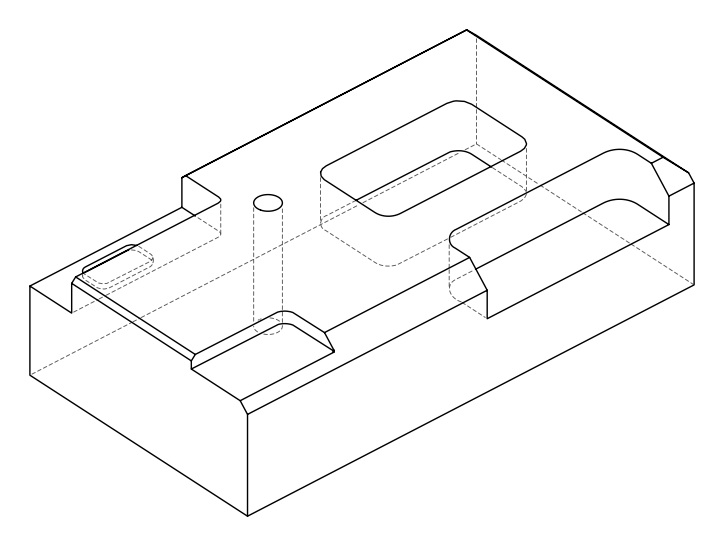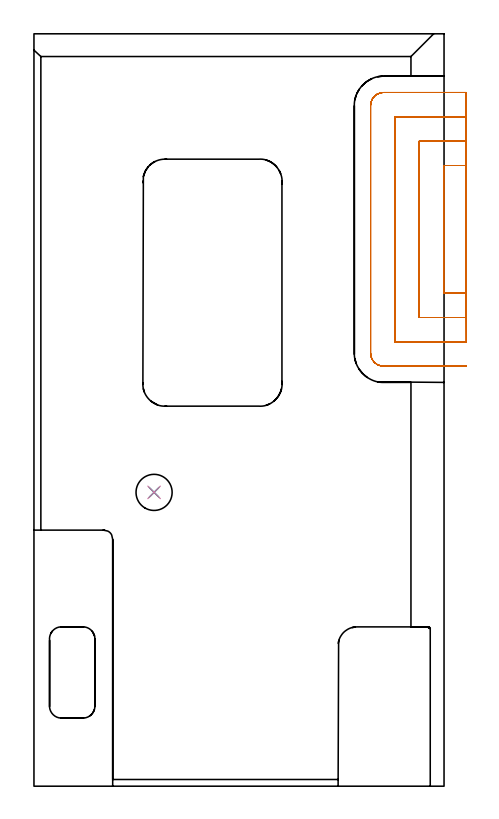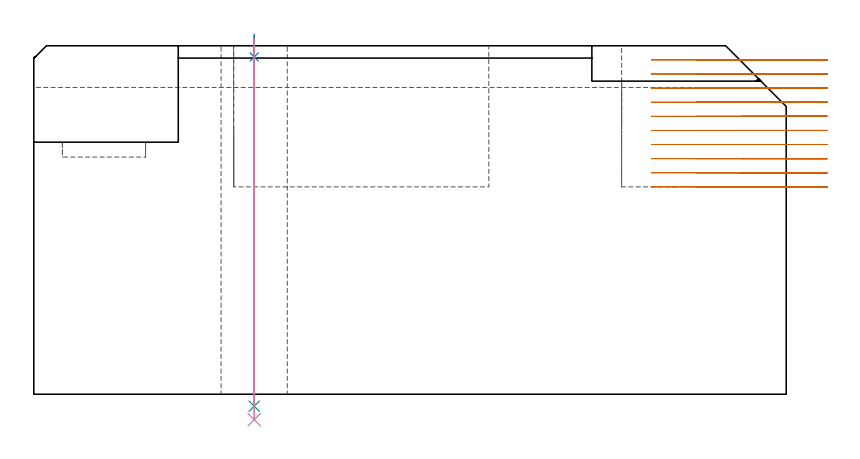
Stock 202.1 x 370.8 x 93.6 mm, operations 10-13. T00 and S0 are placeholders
(PLAN: 13 operations, 8 tool changes, 92.5 min)
(1 AREA_MILL | FG_CHAMFER_SURFACE | UGT0205_001 | 7.98 min | 27384 mm3)
(2 AREA_MILL_1 | FG_CHAMFER_SURFACE_1 | UGT0205_001 | 1.92 min | 706 mm3)
(3 AREA_MILL_2 | FG_CHAMFER_SURFACE_2 | UGT0205_001 | 3.91 min | 1322 mm3)
(4 AREA_MILL_3 | FG_CHAMFER_SURFACE_3 | UGT0205_001 | 6.39 min | 12605 mm3)
(5 AREA_MILL_4 | FG_CHAMFER_SURFACE_4 | UGT0205_001 | 1.11 min | 3022 mm3)
(6 MILL_CORNER_NOTCH_RECTANGULAR | CORNER_NOTCH_RECTANGULAR | NXT0201_012 | Follow Part, ap 4, ae 75% | 2.43 min | 30167 mm3)
(7 MILL_CORNER_NOTCH_RECTANGULAR_1 | CORNER_NOTCH_RECTANGULAR_1 | NXT0201_009 | Follow Part, ap 2, ae 75% | 27.09 min | 126703 mm3)
(8 MILL_RECTANGULAR_POCKET | POCKET_RECTANGULAR_STRAIGHT | NXT0201_012 | Follow Part, ap 4, ae 75% | 14.71 min | 312197 mm3)
(9 MILL_RECTANGULAR_POCKET_1 | POCKET_RECTANGULAR_STRAIGHT_1 | NXT0201_009 | Follow Part, ap 2, ae 75% | 1.21 min | 3903 mm3)
(10 MILL_SLOT | SLOT_PARTIAL_RECTANGULAR | NXT0201_012 | Follow Part, ap 4, ae 75% | 24.92 min | 247443 mm3)
(11 SPOT_DRILL | STEP1HOLE | NXT0321_9005460120000 | 0.05 min | 194 mm3)
(12 DRILL_THROUGH_HOLE_INTO_CENTER | STEP1HOLE | NXT0301_065 | 0.4 min | 6330 mm3)
(13 DRILL_TO_ENLARGE_THROUGH_HOLE | STEP1HOLE | UGT0301_248 | 0.41 min | 16734 mm3)
(TOOL UGT0205_001 | Chamfer Mill 20 x 3 x 45 deg. | D20 FL50 Z2)
(TOOL NXT0201_012 | ENDMILL 16mm [2P460-1600-NA 1630] | D16 FL38 Z6)
(TOOL NXT0201_009 | ENDMILL 8mm [2P460-0800-NA 1630] | D8 FL26 Z6)
(TOOL NXT0321_9005460120000 | NC Spot Drill, 142deg, 12mm, Carbide, Uncoated | D12 PA142 FL30 Z2)
(TOOL NXT0301_065 | Carbide Drill 9.4mm [860.1-0940-075A1-MM 2214] | D9.4 PA140 FL98 Z2)
(TOOL UGT0301_248 | Twist Drill 17.8 mm | D17.8 PA118 FL130 Z2)
(OP 10 MILL_SLOT)
G17 G21 G94 G90
T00 M6
G54
G17 G0 G90 X213.1 Y305.922 S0 M3
G43 Z103.6 H1
Z89.81
G94 G1 X210.1 Y305.901 F250.
X209.846 Y305.9 F500.
X201.9
Y243.
X209.846
X210.1 Y242.999
X213.1 Y242.978 F250.
Y317.933
X210.1 Y317.901
G2 X209.846 Y317.9 R24. F500.
G1 X189.9
Y231.
X209.846
G2 X210.1 Y230.999 R24.
G1 X213.1 Y230.967 F250.
X213.099 Y329.966
X210.1 Y329.903
G2 X209.846 Y329.9 R12. F500.
G1 X177.9
Y219.
X209.846
G2 X210.1 Y218.997 R12.
G1 X213.099 Y218.934 F250.
X212.846 Y341.9
X209.846
X172.3 F500.
G3 X165.9 Y335.5 R6.4
G1 Y213.4
G3 X172.3 Y207. R6.4
G1 X209.846
X212.846 F250.
G0 X213.1 Y305.92 Z86.02
G1 X210.1 Y305.901
X209.866 Y305.9 F500.
X201.9
Y243.
X209.866
X210.1 Y242.999
X213.1 Y242.98 F250.
Y317.93
X210.1 Y317.901
G2 X209.866 Y317.9 R24. F500.
G1 X189.9
Y231.
X209.866
G2 X210.1 Y230.999 R24.
G1 X213.1 Y230.97 F250.
X213.099 Y329.961
X210.1 Y329.902
G2 X209.866 Y329.9 R12. F500.
G1 X177.9
Y219.
X209.866
G2 X210.1 Y218.998 R12.
G1 X213.099 Y218.939 F250.
X212.866 Y341.9
X209.866
X172.3 F500.
G3 X165.9 Y335.5 R6.4
G1 Y213.4
G3 X172.3 Y207. R6.4
G1 X209.866
X212.866 F250.
G0 X213.1 Y305.9 Z82.23
G1 X210.1
X201.9 F500.
Y243.
X210.1
X213.1 F250.
Y317.9
X210.1
X189.9 F500.
Y231.
X210.1
X213.1 F250.
Y329.9
X210.1
X177.9 F500.
Y219.
X210.1
X213.1 F250.
Y341.9
X210.1
X172.3 F500.
G3 X165.9 Y335.5 R6.4
G1 Y213.4
G3 X172.3 Y207. R6.4
G1 X210.1
X213.1 F250.
G0 Y305.9 Z78.44
G1 X210.1
X201.9 F500.
Y243.
X210.1
X213.1 F250.
Y317.9
X210.1
X189.9 F500.
Y231.
X210.1
X213.1 F250.
Y329.9
X210.1
X177.9 F500.
Y219.
X210.1
X213.1 F250.
Y341.9
X210.1
X172.3 F500.
G3 X165.9 Y335.5 R6.4
G1 Y213.4
G3 X172.3 Y207. R6.4
G1 X210.1
X213.1 F250.
G0 Y305.9 Z74.65
G1 X210.1
X201.9 F500.
Y243.
X210.1
X213.1 F250.
Y317.9
X210.1
X189.9 F500.
Y231.
X210.1
X213.1 F250.
Y329.9
X210.1
X177.9 F500.
Y219.
X210.1
X213.1 F250.
Y341.9
X210.1
X172.3 F500.
G3 X165.9 Y335.5 R6.4
G1 Y213.4
G3 X172.3 Y207. R6.4
G1 X210.1
X213.1 F250.
G0 Y305.9 Z70.86
G1 X210.1
X201.9 F500.
Y243.
X210.1
X213.1 F250.
Y317.9
X210.1
X189.9 F500.
Y231.
X210.1
X213.1 F250.
Y329.9
X210.1
X177.9 F500.
Y219.
X210.1
X213.1 F250.
Y341.9
X210.1
X172.3 F500.
G3 X165.9 Y335.5 R6.4
G1 Y213.4
G3 X172.3 Y207. R6.4
G1 X210.1
X213.1 F250.
G0 Y305.9 Z67.07
G1 X210.1
X201.9 F500.
Y243.
X210.1
X213.1 F250.
Y317.9
X210.1
X189.9 F500.
Y231.
X210.1
X213.1 F250.
Y329.9
X210.1
X177.9 F500.
Y219.
X210.1
X213.1 F250.
Y341.9
X210.1
X172.3 F500.
G3 X165.9 Y335.5 R6.4
G1 Y213.4
G3 X172.3 Y207. R6.4
G1 X210.1
X213.1 F250.
G0 Y305.9 Z63.28
G1 X210.1
X201.9 F500.
Y243.
X210.1
X213.1 F250.
Y317.9
X210.1
X189.9 F500.
Y231.
X210.1
X213.1 F250.
Y329.9
X210.1
X177.9 F500.
Y219.
X210.1
X213.1 F250.
Y341.9
X210.1
X172.3 F500.
G3 X165.9 Y335.5 R6.4
G1 Y213.4
G3 X172.3 Y207. R6.4
G1 X210.1
X213.1 F250.
G0 Y305.9 Z59.49
G1 X210.1
X201.9 F500.
Y243.
X210.1
X213.1 F250.
Y317.9
X210.1
X189.9 F500.
Y231.
X210.1
X213.1 F250.
Y329.9
X210.1
X177.9 F500.
Y219.
X210.1
X213.1 F250.
Y341.9
X210.1
X172.3 F500.
G3 X165.9 Y335.5 R6.4
G1 Y213.4
G3 X172.3 Y207. R6.4
G1 X210.1
X213.1 F250.
G0 Y305.9 Z55.7
G1 X210.1
X201.9 F500.
Y243.
X210.1
X213.1 F250.
Y317.9
X210.1
X189.9 F500.
Y231.
X210.1
X213.1 F250.
Y329.9
X210.1
X177.9 F500.
Y219.
X210.1
X213.1 F250.
Y341.9
X210.1
X172.3 F500.
G3 X165.9 Y335.5 R6.4
G1 Y213.4
G3 X172.3 Y207. R6.4
G1 X210.1
X213.1 F250.
G0 Z103.6
M5
M2
(OP 11 SPOT_DRILL)
G17 G21 G94 G90
T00 M6
G54
G17 G0 G90 X59.2 Y144.8 S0 M3
G43 Z103.6 H0
G94 G81 G98 Z90.6 F250. R96.6
G80
M5
M2
(OP 12 DRILL_THROUGH_HOLE_INTO_CENTER)
G17 G21 G94 G90
T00 M6
G54
G17 G0 G90 X59.2 Y144.8 S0 M3
G43 Z103.6 H1
G94 G73 G98 Z-3.211 F250. Q8.801 R95.6
G80
M5
M2
(OP 13 DRILL_TO_ENLARGE_THROUGH_HOLE)
G17 G21 G94 G90
T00 M6
G54
G17 G0 G90 X59.2 Y144.8 S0 M3
G43 Z103.6 H0
G94 G73 G98 Z-6.848 F250. Q16.741 R95.6
G80
M5
M2
